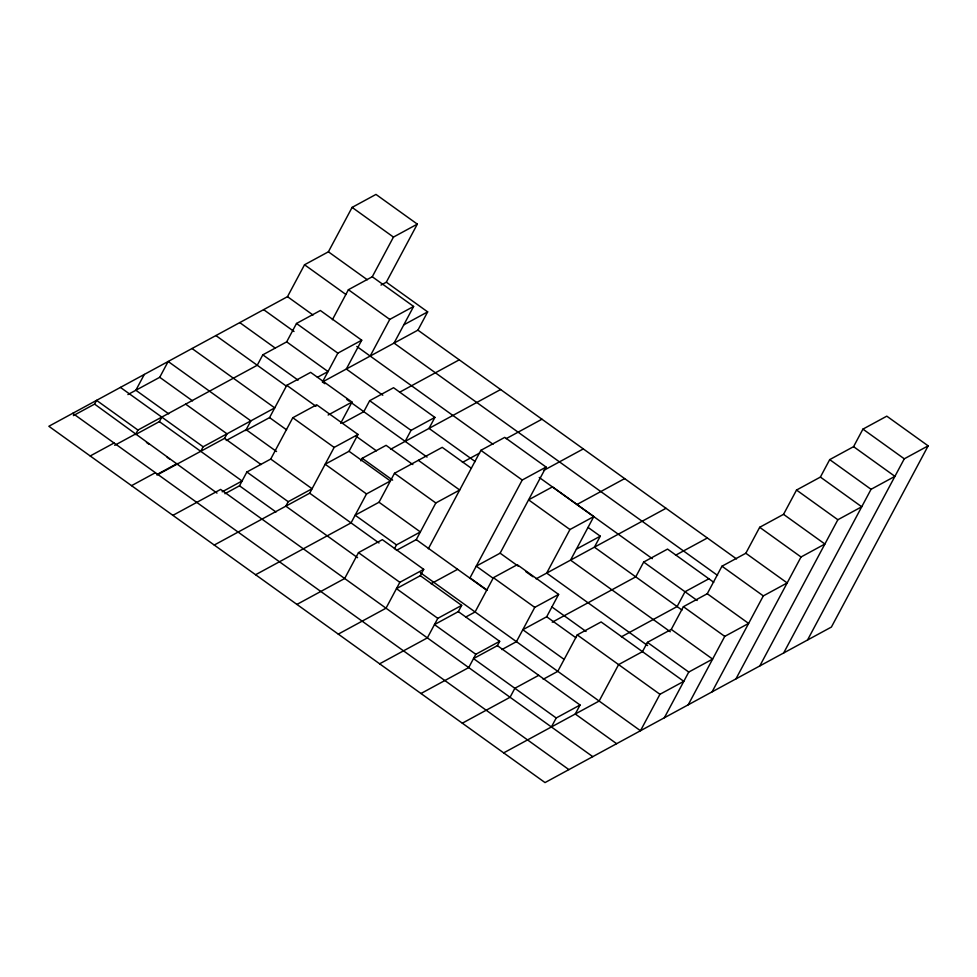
<?xml version="1.0" encoding="UTF-8"?>
<svg xmlns="http://www.w3.org/2000/svg" width="977" height="977" viewBox="0 0 977 977"><rect width="100%" height="100%" fill="white"/><g stroke="black" fill="none" stroke-linecap="round" stroke-linejoin="round"><path stroke-width="1.47" d="M73.373 415.616L94.586 404.099L96.576 400.362L137.928 430.051L257.244 365.251L262.813 354.834L286.676 341.865L296.495 323.472L320.358 310.503L361.71 340.204L346.322 369.025L382.801 395.221M144.303 374.435L135.864 390.25L168.703 413.833M127.902 394.574L159.727 377.293L168.166 361.478L250.869 420.867L245.679 430.564L269.554 417.606L286.786 385.329L310.649 372.371L351.989 402.06L340.655 423.31M137.928 430.051L135.51 434.582L159.373 421.624L161.791 417.094M94.586 404.099L216.992 493.092M200.725 451.313L203.143 446.782L274.732 407.897L192.029 348.52M503.68 752.876L599.133 701.046L618.6 664.604L642.463 651.647L647.409 642.365L671.272 629.408L683.399 606.693L707.263 593.735L721.966 566.208L745.83 553.251L759.679 527.299L783.542 514.342L796.524 490.051L820.387 477.081L829.705 459.617L853.568 446.66L862.935 429.123L886.798 416.165L928.15 445.854L831.403 627.051L545.032 782.577L48.85 426.277L287.494 296.678L304.531 264.767L328.394 251.81L352.111 207.393L375.974 194.423L417.326 224.124L386.318 282.194L381.006 285.076M156.967 475.066L224.588 438.355L227.006 433.825L185.654 404.136M224.918 493.739L239.499 485.813L246.863 472.013L270.727 459.056L292.795 417.729L316.658 404.771L358.009 434.46L349.033 451.276L325.17 464.234L366.509 493.935L390.373 480.965L349.033 451.276M332.388 319.723L348.41 289.717L372.274 276.76L393.462 237.081L417.326 224.124M324.889 383.729L322.459 381.983L337.847 353.161L361.71 340.204M270.727 459.056L312.078 488.744L288.215 501.702L285.834 506.159L357.582 557.684M370.185 356.068L389.762 319.406L413.625 306.448L372.274 276.76M214.244 545.044L309.697 493.202L334.146 447.417L358.009 434.46M413.625 306.448L394.049 343.098L717.545 575.392M475.237 461.584L429.013 428.402L434.887 417.411L393.548 387.722L369.672 400.68L363.81 411.671L342.597 423.188M322.459 381.983L417.912 330.141L427.657 311.883L386.318 282.194M360.855 460.863L362.223 458.298L386.086 445.341L412.844 464.551M366.509 493.935L351.048 522.89L255.595 574.732M405.15 441.36L411.024 430.368L434.887 417.411M379.015 502.239L420.366 531.94L396.503 544.897L355.152 515.209L379.015 502.239L394.488 473.283L442.215 447.356L471.402 468.313M420.318 575.685L461.669 605.374L437.806 618.343L396.454 588.642L420.318 575.685L423.7 569.359L382.349 539.67L358.486 552.628L344.673 578.506L296.935 604.421M394.452 548.744L396.503 544.897M396.369 550.43L416.263 539.622L435.827 502.972L459.691 490.014L418.351 460.314M423.7 569.359L399.837 582.316L386.013 608.195L338.286 634.122M428.317 548.781L480.879 450.336L504.743 437.378L546.094 467.067L500.114 553.177L476.251 566.135L493.275 578.36M437.806 618.343L427.364 637.883L379.638 663.81M546.094 467.067L522.231 480.025L469.998 577.847L487.022 590.071M458.323 611.626L499.674 641.327L475.811 654.285L434.46 624.596L458.323 611.626L461.669 605.374M564.156 659.414L522.817 629.725L546.68 616.768L558.612 594.419L517.26 564.718L493.397 577.688L475.091 611.968L465.809 617.012M475.811 654.285L468.716 667.584L420.989 693.499M497.378 645.638L580.069 705.015L556.206 717.973L473.515 658.596L497.378 645.638L499.674 641.327M569.945 529.534L528.594 499.845L552.457 486.876L593.808 516.577L569.945 529.534L546.68 573.084L647.617 645.565M558.612 594.419L534.749 607.376L516.442 641.657L501.86 649.583M593.808 516.577L570.544 560.126L670.271 631.74M588.117 527.446L600.281 536.178L594.407 547.169L681.97 610.051M420.366 572.669L640.485 730.735L659.939 694.293L683.802 681.335L601.111 621.946L577.248 634.903L557.794 671.346L543.2 679.271M551.407 726.961L556.206 717.973M713.747 582.28L667.535 549.098L643.672 562.056L635.758 576.857L552.237 622.215M580.069 705.015L575.27 714.004L616.621 743.692M664.348 717.777L688.761 672.054L712.624 659.096L671.272 629.408M688.211 704.82L724.751 636.381L748.614 623.424L707.263 593.735M712.074 691.85L763.318 595.897L787.181 582.939L745.83 553.251M735.937 678.893L801.03 556.988L824.893 544.03L783.542 514.342M759.801 665.935L837.863 519.74L861.726 506.782L820.387 477.081M783.664 652.978L871.057 489.306L894.92 476.349L853.568 446.66M807.527 640.02L904.287 458.811L928.15 445.854M90.202 455.966L114.065 443.008M114.712 445.304L135.925 433.788M403.794 324.84L427.657 311.883M317.415 377.317L328.028 371.565L286.676 341.865M131.541 485.667L155.416 472.697M157.395 474.285L177.277 463.477M226.261 440.505L246.143 429.697L276.552 451.533M328.125 415.03L351.989 402.06M172.892 515.355L220.619 489.428L592.758 756.65M399.605 392.229L459.263 359.829M222.182 491.797L242.064 481.002L159.373 421.624M390.568 449.286L500.615 389.53M462.414 462.414L479.646 453.059M506.159 438.661L541.954 419.218M543.53 470.511L583.306 448.907M431.089 583.721L457.602 569.322M576.931 504.523L624.657 478.596M576.418 549.135L600.281 536.178M536.08 578.848L666.009 508.296M675.534 555.266L707.348 537.985M708.875 578.787L685.011 591.744L677.11 606.558L621.421 636.796M538.718 675.327L514.855 688.284L510.055 697.273L462.329 723.188M862.935 429.123L904.287 458.811M829.705 459.617L871.057 489.306M796.524 490.051L837.863 519.74M352.111 207.393L393.462 237.081M759.679 527.299L801.03 556.988M328.394 251.81L367.303 279.752M417.912 330.141L736.536 558.942M348.41 289.717L389.762 319.406M304.531 264.767L345.882 294.456M721.966 566.208L763.318 595.897M287.494 296.678L313.031 315.021M356.813 346.456L493.019 444.266M539.231 477.448L652.331 558.661M643.672 562.056L697.175 600.476M480.879 450.336L522.231 480.025M296.495 323.472L337.847 353.161M683.399 606.693L724.751 636.381M263.619 309.636L294.028 331.472M369.672 400.68L411.024 430.368M239.756 322.605L275.025 347.922M346.786 399.446L349.216 401.193M351.647 402.939L427.047 457.089M262.813 354.834L298.083 380.151M647.409 642.365L688.761 672.054M286.786 385.329L315.974 406.285M215.893 335.563L286.432 386.208M355.75 435.986L376.426 450.837M394.488 473.283L435.827 502.972M500.114 553.177L518.36 566.269M525.65 571.508L532.953 576.748M362.223 458.298L392.632 480.134M292.795 417.729L334.146 447.417M552.005 607.01L586.053 631.46M577.248 634.903L659.939 694.293M493.397 577.688L534.749 607.376M269.554 417.606L286.579 429.831M546.68 616.768L575.868 637.725M416.263 539.622L486.79 590.279M159.727 377.293L192.567 400.875M309.697 493.202L379.015 542.98M224.588 438.355L261.067 464.551M246.863 472.013L288.215 501.702M358.486 552.628L399.837 582.316M120.44 387.405L203.143 446.782M239.499 485.813L275.978 512.009M146.452 442.434L148.883 444.181M167.128 457.285L169.558 459.031M72.713 413.32L568.895 769.607"/></g></svg>
